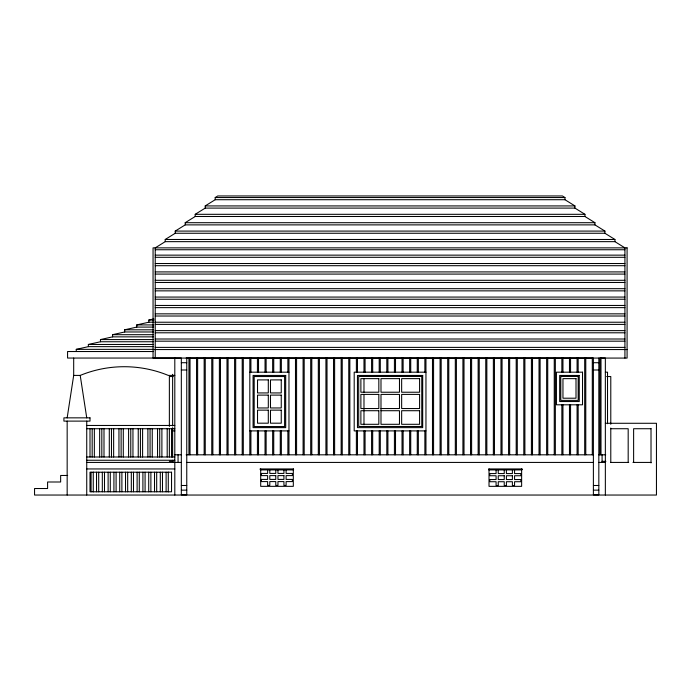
<?xml version="1.0" encoding="UTF-8"?>
<svg xmlns="http://www.w3.org/2000/svg" width="691" height="691" viewBox="0 0 691 691"><rect width="100%" height="100%" fill="white"/><g stroke="black" fill="none" stroke-linecap="round" stroke-linejoin="round"><path stroke-width="1.04" d="M67.165 417.848L73.687 375.412L73.687 358.05M155.233 358.076L155.233 247.862L165.227 241.651L165.227 239.475L175.22 233.264L175.22 231.088L185.214 224.877L185.214 222.701L195.208 216.49L195.208 214.314L205.21 208.103L205.21 205.927L215.203 199.716L215.203 197.54L217.751 195.959L562.405 195.959L564.953 197.54L564.953 199.716L574.947 205.927L574.947 208.103L584.94 214.314L584.94 216.49L594.934 222.701L594.934 224.877L604.927 231.088L604.927 233.264L614.93 239.475L614.93 241.651L624.923 247.862L624.923 358.076M76.269 351.529L76.269 349.352L88.37 346.64L88.37 344.464L100.463 341.751L100.463 339.575L112.564 336.863L112.564 334.686L124.656 331.974L124.656 329.806L136.758 327.093L136.758 324.917L148.85 322.205L148.85 320.028L153.894 318.897M215.203 197.54L564.953 197.54M215.203 199.716L564.953 199.716M205.21 205.927L574.947 205.927M205.21 208.103L574.947 208.103M195.208 214.314L584.94 214.314M195.208 216.49L584.94 216.49M185.214 222.701L594.934 222.701M185.214 224.877L594.934 224.877M175.22 231.088L604.927 231.088M175.22 233.264L604.927 233.264M165.227 239.475L614.93 239.475M165.227 241.651L614.93 241.651M155.233 249.745L624.923 249.745M155.233 255.143L624.923 255.143M155.233 257.311L624.923 257.311M155.233 263.521L624.923 263.521M155.233 265.698L624.923 265.698M155.233 271.909L624.923 271.909M155.233 274.085L624.923 274.085M155.233 280.296L624.923 280.296M155.233 282.472L624.923 282.472M155.233 288.683L624.923 288.683M155.233 290.859L624.923 290.859M155.233 297.07L624.923 297.07M155.233 299.246L624.923 299.246M155.233 305.457L624.923 305.457M155.233 307.633L624.923 307.633M155.233 313.844L624.923 313.844M155.233 316.02L624.923 316.02M148.85 320.028L154.041 320.028M148.85 322.205L154.041 322.205M155.233 322.231L624.923 322.231M155.233 324.407L624.923 324.407M136.758 324.917L153.67 324.917M136.758 327.093L153.67 327.093M124.656 329.806L153.462 329.806M155.233 330.618L624.923 330.618M124.656 331.974L153.462 331.974M155.233 332.794L624.923 332.794M112.564 334.686L153.342 334.686M112.564 336.863L153.342 336.863M155.233 339.005L624.923 339.005M100.463 339.575L153.255 339.575M155.233 341.181L624.923 341.181M100.463 341.751L153.255 341.751M88.37 344.464L153.462 344.464M88.37 346.64L153.462 346.64M155.233 347.392L624.923 347.392M76.269 349.352L153.385 349.352M153.056 349.56L627.091 349.56M153.385 351.529L67.571 351.529L67.571 358.05L181.327 358.05L181.327 494.851L186.76 494.851L186.76 358.076M186.138 358.05L593.388 358.05L593.388 494.851L598.829 494.851L598.829 358.076M181.327 362.715L186.76 362.715M593.388 362.715L598.829 362.715M181.327 369.996L186.76 369.996M593.388 369.996L598.829 369.996M249.822 372.181L288.968 372.181M425.958 372.181L354.198 372.181L354.198 430.899L425.958 430.899M605.351 372.181L607.527 372.181L607.527 423.713M73.687 375.412L80.216 375.412A115.812 115.812 0 0 1 168.284 375.412L174.806 375.412M173.286 376.535L169.364 376.535L169.364 426.433M606.655 376.535L610.784 376.535L610.784 424.291M380.991 408.536L399.476 408.536L399.476 394.406L380.991 394.406L380.991 424.3L399.476 424.3L399.476 410.713L380.991 410.713M605.351 423.281L656.45 423.281L656.45 495.041L34.55 495.041L34.55 488.52L47.593 488.52L47.593 481.998L60.644 481.998L60.644 475.468L67.666 475.468M86.721 425.457L174.814 425.457M86.721 428.722L174.814 428.722M610.784 428.722L628.179 428.722L628.179 462.426M651.017 428.722L633.621 428.722L633.621 462.426M172.629 430.899L174.806 430.899M249.822 430.899L288.968 430.899M174.806 454.816L181.327 454.816M186.138 454.816L593.457 454.816M598.855 454.816L605.713 454.816M86.721 456.993L174.814 456.993M86.721 460.249L174.814 460.249M169.364 461.338L173.286 461.338M601.982 461.338L605.895 461.338M86.738 462.426L181.301 462.426M186.674 462.426L593.483 462.426M598.855 462.426L605.351 462.426M610.663 462.426L628.715 462.426M632.965 462.426L651.017 462.426M86.738 468.947L174.806 468.947M260.084 468.947L293.528 468.947M488.787 468.947L522.232 468.947M260.231 469.63L293.511 469.63M488.822 469.63L522.102 469.63M260.36 469.768L293.649 469.768M488.684 469.768L521.964 469.768M181.327 485.488L186.76 485.488M593.388 485.488L598.829 485.488M181.327 490.144L186.76 490.144M593.388 490.144L598.829 490.144M80.216 375.412L86.738 417.848M651.017 428.601L651.017 462.935M610.784 428.057L610.784 462.426M605.351 495.041L605.351 358.05L599.918 358.05L599.918 454.816M602.086 454.816L602.086 462.426M600.997 358.05L600.997 454.816M592.299 358.05L592.299 454.816M585.778 358.05L585.778 454.816M584.69 358.05L584.69 454.816M578.168 358.05L578.168 372.181M578.168 404.805L578.168 454.816M577.08 358.05L577.08 372.181M577.08 404.805L577.08 454.816M570.559 358.05L570.559 372.181M570.559 404.805L570.559 454.816M569.47 358.05L569.47 372.181M569.47 404.805L569.47 454.816M562.949 358.05L562.949 372.181M562.949 404.805L562.949 454.816M561.861 358.05L561.861 372.181M561.861 404.805L561.861 454.816M555.339 358.05L555.339 454.816M554.251 358.05L554.251 454.816M547.73 358.05L547.73 454.816M546.641 358.05L546.641 454.816M540.112 358.05L540.112 454.816M539.032 358.05L539.032 454.816M532.502 358.05L532.502 454.816M531.414 358.05L531.414 454.816M524.892 358.05L524.892 454.816M523.804 358.05L523.804 454.816M521.636 468.947L521.636 486.343L489.012 486.343L489.012 468.947M517.283 358.05L517.283 454.816M516.194 358.05L516.194 454.816M514.562 469.768L514.562 473.568L520.815 473.568L520.815 475.745L514.562 475.745L514.562 479.545L520.815 479.545L520.815 481.722L514.562 481.722L514.562 485.531L512.394 485.531L512.394 481.722L506.408 481.722L506.408 485.531L504.24 485.531L504.24 481.722L498.254 481.722L498.254 485.531L496.086 485.531L496.086 481.722L489.833 481.722L489.833 479.545L496.086 479.545L496.086 475.745L489.833 475.745L489.833 473.568L496.086 473.568L496.086 469.768M512.394 469.768L512.394 473.568L506.408 473.568L506.408 469.768M509.673 358.05L509.673 454.816M508.585 358.05L508.585 454.816M504.24 469.768L504.24 473.568L498.254 473.568L498.254 469.768M502.063 358.05L502.063 454.816M500.975 358.05L500.975 454.816M494.454 358.05L494.454 454.816M493.365 358.05L493.365 454.816M486.844 358.05L486.844 454.816M485.756 358.05L485.756 454.816M479.234 358.05L479.234 454.816M478.146 358.05L478.146 454.816M471.616 358.05L471.616 454.816M470.536 358.05L470.536 454.816M464.007 358.05L464.007 454.816M462.918 358.05L462.918 454.816M456.397 358.05L456.397 454.816M455.309 358.05L455.309 454.816M448.787 358.05L448.787 454.816M447.699 358.05L447.699 454.816M441.178 358.05L441.178 454.816M440.089 358.05L440.089 454.816M433.568 358.05L433.568 454.816M432.48 358.05L432.48 454.816M425.958 358.05L425.958 454.816M424.87 358.05L424.87 372.181M424.87 430.899L424.87 454.816M418.349 358.05L418.349 372.181M418.349 430.899L418.349 454.816M417.26 358.05L417.26 372.181M417.26 430.899L417.26 454.816M410.73 358.05L410.73 372.181M410.73 430.899L410.73 454.816M409.651 358.05L409.651 372.181M409.651 430.899L409.651 454.816M403.121 358.05L403.121 372.181M403.121 430.899L403.121 454.816M402.032 358.05L402.032 372.181M402.032 430.899L402.032 454.816M395.511 358.05L395.511 372.181M395.511 430.899L395.511 454.816M394.423 358.05L394.423 372.181M394.423 430.899L394.423 454.816M387.901 358.05L387.901 372.181M387.901 430.899L387.901 454.816M386.813 358.05L386.813 372.181M386.813 430.899L386.813 454.816M380.292 358.05L380.292 372.181M380.292 430.899L380.292 454.816M379.204 358.05L379.204 372.181M379.204 430.899L379.204 454.816M372.682 358.05L372.682 372.181M372.682 430.899L372.682 454.816M371.594 358.05L371.594 372.181M371.594 430.899L371.594 454.816M365.073 358.05L365.073 372.181M365.073 430.899L365.073 454.816M363.984 358.05L363.984 372.181M363.984 378.521L363.984 392.505M363.984 394.656L363.984 424.775M363.984 430.899L363.984 454.816M357.463 358.05L357.463 372.181M357.463 430.899L357.463 454.816M356.375 358.05L356.375 372.181M356.375 430.899L356.375 454.816M349.845 358.05L349.845 454.816M348.765 358.05L348.765 454.816M342.235 358.05L342.235 454.816M341.155 358.05L341.155 454.816M334.625 358.05L334.625 454.816M333.537 358.05L333.537 454.816M327.016 358.05L327.016 454.816M325.927 358.05L325.927 454.816M319.406 358.05L319.406 454.816M318.318 358.05L318.318 454.816M311.796 358.05L311.796 454.816M310.708 358.05L310.708 454.816M304.187 358.05L304.187 454.816M303.099 358.05L303.099 454.816M296.577 358.05L296.577 454.816M295.489 358.05L295.489 454.816M293.312 468.947L293.312 486.343L260.697 486.343L260.697 468.947M288.968 358.05L288.968 454.816M287.879 358.05L287.879 372.181M287.879 430.899L287.879 454.816M286.109 469.63L286.109 473.43L292.362 473.43L292.362 475.607L286.109 475.607L286.109 479.416L292.362 479.416L292.362 481.584L286.109 481.584L286.109 485.393L283.932 485.393L283.932 481.584L277.955 481.584L277.955 485.393L275.778 485.393L275.778 481.584L269.801 481.584L269.801 485.393L267.624 485.393L267.624 481.584L261.371 481.584L261.371 479.416L267.624 479.416L267.624 475.607L261.371 475.607L261.371 473.43L267.624 473.43L267.624 469.63M283.932 469.63L283.932 473.43L277.955 473.43L277.955 469.63M281.349 358.05L281.349 372.181M281.349 430.899L281.349 454.816M280.27 358.05L280.27 372.181M280.27 430.899L280.27 454.816M275.778 469.63L275.778 473.43L269.801 473.43L269.801 469.63M273.74 358.05L273.74 372.181M273.74 430.899L273.74 454.816M272.651 358.05L272.651 372.181M272.651 430.899L272.651 454.816M266.13 358.05L266.13 372.181M266.13 430.899L266.13 454.816M265.042 358.05L265.042 372.181M265.042 430.899L265.042 454.816M258.52 358.05L258.52 372.181M258.52 430.899L258.52 454.816M257.432 358.05L257.432 372.181M257.432 430.899L257.432 454.816M250.911 358.05L250.911 372.181M250.911 430.899L250.911 454.816M249.822 358.05L249.822 454.816M243.301 358.05L243.301 454.816M242.213 358.05L242.213 454.816M235.691 358.05L235.691 454.816M234.603 358.05L234.603 454.816M228.082 358.05L228.082 454.816M226.994 358.05L226.994 454.816M220.464 358.05L220.464 454.816M219.384 358.05L219.384 454.816M212.854 358.05L212.854 454.816M211.766 358.05L211.766 454.816M205.244 358.05L205.244 454.816M204.156 358.05L204.156 454.816M197.635 358.05L197.635 454.816M196.546 358.05L196.546 454.816M190.025 358.05L190.025 454.816M188.937 358.05L188.937 454.816M178.062 454.816L178.062 462.426M174.806 358.05L174.806 495.041M172.629 374.332L172.629 425.915M172.629 427.694L172.629 457.053M172.629 460.275L172.629 462.426M171.541 428.722L171.541 456.993M169.364 428.722L169.364 456.993M168.284 472.083L168.284 491.914M167.196 428.722L167.196 456.993M166.108 472.212L166.108 491.785M162.48 472.212L162.48 491.785M161.893 428.722L161.893 456.993M160.303 472.212L160.303 491.785M159.716 428.722L159.716 456.993M157.548 428.722L157.548 456.993M156.684 472.212L156.684 491.785M154.508 472.212L154.508 491.785M152.245 428.722L152.245 456.993M150.888 472.212L150.888 491.785M150.068 428.722L150.068 456.993M148.712 472.212L148.712 491.785M147.891 428.722L147.891 456.993M145.084 472.212L145.084 491.785M142.907 472.212L142.907 491.785M142.596 428.722L142.596 456.993M140.42 428.722L140.42 456.993M139.288 472.212L139.288 491.785M138.243 428.722L138.243 456.993M137.112 472.212L137.112 491.785M133.493 472.212L133.493 491.785M132.948 428.722L132.948 456.993M131.316 472.212L131.316 491.785M130.772 428.722L130.772 456.993M128.595 428.722L128.595 456.993M127.688 472.212L127.688 491.785M125.512 472.212L125.512 491.785M123.292 428.722L123.292 456.993M121.892 472.212L121.892 491.785M121.124 428.722L121.124 456.993M119.716 472.212L119.716 491.785M118.947 428.722L118.947 456.993M116.097 472.212L116.097 491.785M113.92 472.212L113.92 491.785M113.644 428.722L113.644 456.993M111.476 428.722L111.476 456.993M110.292 472.212L110.292 491.785M109.299 428.722L109.299 456.993M108.116 472.212L108.116 491.785M104.496 472.212L104.496 491.785M103.996 428.722L103.996 456.993M102.32 472.212L102.32 491.785M101.819 428.722L101.819 456.993M99.651 428.722L99.651 456.993M98.701 472.212L98.701 491.785M96.524 472.212L96.524 491.785M94.347 428.722L94.347 456.993M93.259 472.083L93.259 491.914M92.171 428.722L92.171 456.993M91.082 472.212L91.082 491.785M90.003 428.722L90.003 456.993M86.738 421.113L86.738 495.041M67.165 421.113L67.165 495.041M627.091 247.862L153.056 247.862L153.056 358.076L627.091 358.076L627.091 247.862M582.522 372.181L556.428 372.181L556.428 404.805L582.522 404.805L582.522 372.181M285.703 375.446L253.087 375.446L253.087 427.634L285.703 427.634L285.703 375.446M422.693 375.446L357.463 375.446L357.463 427.634L422.693 427.634L422.693 375.446M579.257 375.446L559.684 375.446L559.684 401.54L579.257 401.54L579.257 375.446M421.769 376.465L358.707 376.465L358.707 426.477L421.769 426.477L421.769 376.465M578.186 376.465L560.79 376.465L560.79 400.383L578.186 400.383L578.186 376.465M284.614 376.535L254.176 376.535L254.176 426.546L284.614 426.546L284.614 376.535M378.823 378.642L360.883 378.642L360.883 392.229L378.823 392.229L378.823 378.642M399.476 378.642L380.991 378.642L380.991 392.229L399.476 392.229L399.476 378.642M419.592 378.642L401.652 378.642L401.652 392.229L419.592 392.229L419.592 378.642M576.009 378.642L562.958 378.642L562.958 398.206L576.009 398.206L576.009 378.642M268.307 379.895L257.527 379.895L257.527 392.937L268.307 392.937L268.307 379.895M281.254 379.895L270.483 379.895L270.483 392.937L281.254 392.937L281.254 379.895M378.823 394.406L360.883 394.406L360.883 408.536L378.823 408.536L378.823 394.406M419.592 394.406L401.652 394.406L401.652 408.536L419.592 408.536L419.592 394.406M268.307 395.114L257.527 395.114L257.527 407.966L268.307 407.966L268.307 395.114M281.254 395.114L270.483 395.114L270.483 407.966L281.254 407.966L281.254 395.114M268.307 410.143L257.527 410.143L257.527 423.186L268.307 423.186L268.307 410.143M281.254 410.143L270.483 410.143L270.483 423.186L281.254 423.186L281.254 410.143M378.823 410.713L360.883 410.713L360.883 424.3L378.823 424.3L378.823 410.713M419.592 410.713L401.652 410.713L401.652 424.3L419.592 424.3L419.592 410.713M90.003 417.848L63.909 417.848L63.909 421.113L90.003 421.113L90.003 417.848M171.541 472.212L90.003 472.212L90.003 491.785L171.541 491.785L171.541 472.212M275.778 475.607L269.801 475.607L269.801 479.416L275.778 479.416L275.778 475.607M283.932 475.607L277.955 475.607L277.955 479.416L283.932 479.416L283.932 475.607M504.24 475.745L498.254 475.745L498.254 479.545L504.24 479.545L504.24 475.745M512.394 475.745L506.408 475.745L506.408 479.545L512.394 479.545L512.394 475.745"/></g></svg>
